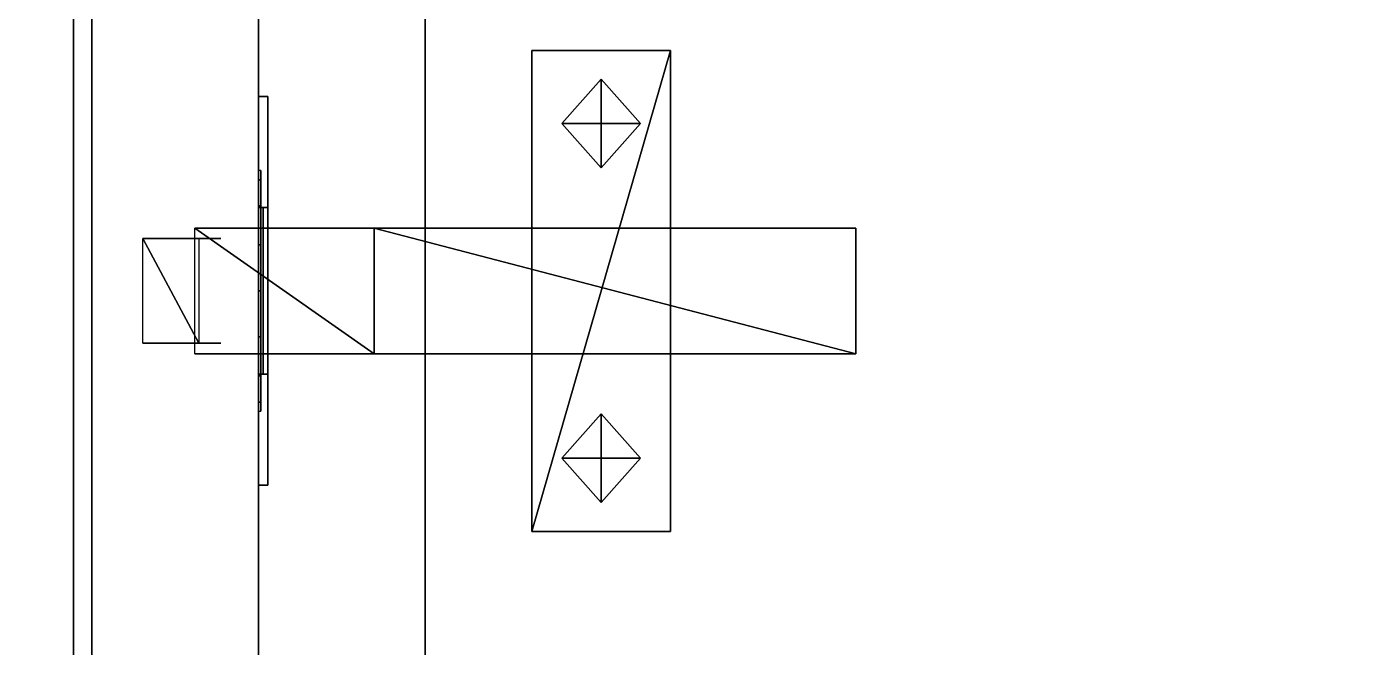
# Model space of a CAD drawing. Extents: x 0 to 4068, y -4475 to 0.
# Drawn here: x 1778 to 1922.7, y -2819 to -2752 of the extents above; entities that cross this region are included whole.
import ezdxf

# ---------------------------------------------------------------- set-up
doc = ezdxf.new("R2010")
doc.units = 0
for name, color, linetype in [('LAYER0', 7, 'CONTINUOUS'), ('LAYER102', 253, 'CONTINUOUS'), ('LAYER103', 28, 'CONTINUOUS'), ('LAYER104', 253, 'CONTINUOUS'), ('LAYER105', 253, 'CONTINUOUS'), ('LAYER107', 253, 'CONTINUOUS'), ('LAYER109', 253, 'CONTINUOUS'), ('LAYER12', 7, 'CONTINUOUS'), ('LAYER122', 45, 'CONTINUOUS'), ('LAYER124', 45, 'CONTINUOUS'), ('LAYER127', 45, 'CONTINUOUS'), ('LAYER128', 253, 'CONTINUOUS'), ('LAYER130', 253, 'CONTINUOUS'), ('LAYER132', 253, 'CONTINUOUS'), ('LAYER133', 253, 'CONTINUOUS'), ('LAYER17', 7, 'CONTINUOUS'), ('LAYER170', 7, 'CONTINUOUS'), ('LAYER175', 7, 'CONTINUOUS'), ('LAYER24', 2, 'CONTINUOUS'), ('LAYER31', 45, 'CONTINUOUS'), ('LAYER33', 45, 'CONTINUOUS'), ('LAYER36', 45, 'CONTINUOUS'), ('LAYER5', 7, 'CONTINUOUS')]:
    doc.layers.add(name, color=color, linetype=linetype)

msp = doc.modelspace()

# ---------------------------------------------------------------- linework, layer by layer
at = {"layer": 'LAYER0', "invisible_edges": 1}
for points in [[(4068, 0), (0, -4475), (0, 0), (4068, 0)], [(0, -4475), (4068, 0), (4068, -4475), (0, -4475)]]:
    msp.add_3dface(points, dxfattribs=at)
at = {"layer": 'LAYER102'}
for points in [[(1832.5, -2754.5, 2344.01), (1832.5, -2754.5, 2346), (1847.5, -2754.5, 2346), (1832.5, -2754.5, 2344.01)], [(1832.5, -2754.5, 2344.01), (1847.5, -2754.5, 2346), (1847.5, -2754.5, 2344.01), (1832.5, -2754.5, 2344.01)], [(1832.5, -2806.5, 2346), (1832.5, -2754.5, 2346), (1832.5, -2754.5, 2344.01), (1832.5, -2806.5, 2346)], [(1832.5, -2806.5, 2346), (1832.5, -2754.5, 2344.01), (1832.5, -2806.5, 2344.01), (1832.5, -2806.5, 2346)], [(1832.5, -2806.5, 2344.01), (1832.5, -2754.5, 2344.01), (1847.5, -2754.5, 2344.01), (1832.5, -2806.5, 2344.01)], [(1832.5, -2806.5, 2344.01), (1847.5, -2754.5, 2344.01), (1847.5, -2806.5, 2344.01), (1832.5, -2806.5, 2344.01)], [(1847.5, -2754.5, 2344.01), (1847.5, -2754.5, 2346), (1847.5, -2806.5, 2346), (1847.5, -2754.5, 2344.01)], [(1847.5, -2754.5, 2344.01), (1847.5, -2806.5, 2346), (1847.5, -2806.5, 2344.01), (1847.5, -2754.5, 2344.01)], [(1840, -2757.617, 2344.01), (1840, -2767.209, 2344.01), (1835.757, -2762.413, 2344.01), (1840, -2757.617, 2344.01)], [(1840, -2757.617, 2344.01), (1840, -2757.617, 2343.016), (1835.757, -2762.413, 2344.01), (1840, -2757.617, 2344.01)], [(1835.757, -2762.413, 2344.01), (1840, -2757.617, 2343.016), (1835.757, -2762.413, 2343.016), (1835.757, -2762.413, 2344.01)], [(1840, -2757.617, 2343.016), (1844.243, -2762.413, 2343.016), (1835.757, -2762.413, 2343.016), (1840, -2757.617, 2343.016)], [(1844.243, -2762.413, 2343.016), (1840, -2757.617, 2343.016), (1844.243, -2762.413, 2344.01), (1844.243, -2762.413, 2343.016)], [(1844.243, -2762.413, 2344.01), (1840, -2757.617, 2343.016), (1840, -2757.617, 2344.01), (1844.243, -2762.413, 2344.01)], [(1840, -2757.617, 2344.01), (1844.243, -2762.413, 2344.01), (1840, -2767.209, 2344.01), (1840, -2757.617, 2344.01)], [(1835.757, -2762.413, 2343.016), (1840, -2767.209, 2343.016), (1835.757, -2762.413, 2344.01), (1835.757, -2762.413, 2343.016)], [(1835.757, -2762.413, 2344.01), (1840, -2767.209, 2343.016), (1840, -2767.209, 2344.01), (1835.757, -2762.413, 2344.01)], [(1835.757, -2762.413, 2343.016), (1844.243, -2762.413, 2343.016), (1840, -2767.209, 2343.016), (1835.757, -2762.413, 2343.016)], [(1840, -2767.209, 2343.016), (1844.243, -2762.413, 2343.016), (1840, -2767.209, 2344.01), (1840, -2767.209, 2343.016)], [(1840, -2767.209, 2344.01), (1844.243, -2762.413, 2343.016), (1844.243, -2762.413, 2344.01), (1840, -2767.209, 2344.01)], [(1791.077, -2774.848, 2347.082), (1796.544, -2774.848, 2328.818), (1790.5, -2774.848, 2346.591), (1791.077, -2774.848, 2347.082)], [(1790.5, -2786.152, 2346.591), (1790.5, -2774.848, 2346.591), (1796.544, -2786.152, 2328.818), (1790.5, -2786.152, 2346.591)], [(1796.544, -2786.152, 2328.818), (1790.5, -2774.848, 2346.591), (1796.544, -2774.848, 2328.818), (1796.544, -2786.152, 2328.818)], [(1798.925, -2774.848, 2330.308), (1796.544, -2774.848, 2328.818), (1791.077, -2774.848, 2347.082), (1798.925, -2774.848, 2330.308)], [(1815.5, -2773.717, 2338.042), (1815.5, -2773.717, 2331.079), (1796.135, -2773.717, 2335.058), (1815.5, -2773.717, 2338.042)], [(1796.135, -2773.717, 2335.058), (1815.5, -2773.717, 2331.079), (1796.135, -2773.717, 2328.094), (1796.135, -2773.717, 2335.058)], [(1796.135, -2787.283, 2328.094), (1796.135, -2773.717, 2328.094), (1815.5, -2787.283, 2331.079), (1796.135, -2787.283, 2328.094)], [(1815.5, -2787.283, 2331.079), (1796.135, -2773.717, 2328.094), (1815.5, -2773.717, 2331.079), (1815.5, -2787.283, 2331.079)], [(1867.5, -2773.717, 2346), (1867.5, -2773.717, 2331.079), (1815.5, -2773.717, 2346), (1867.5, -2773.717, 2346)], [(1815.5, -2773.717, 2346), (1867.5, -2773.717, 2331.079), (1815.5, -2773.717, 2331.079), (1815.5, -2773.717, 2346)], [(1815.5, -2787.283, 2331.079), (1815.5, -2773.717, 2331.079), (1867.5, -2787.283, 2331.079), (1815.5, -2787.283, 2331.079)], [(1867.5, -2787.283, 2331.079), (1815.5, -2773.717, 2331.079), (1867.5, -2773.717, 2331.079), (1867.5, -2787.283, 2331.079)], [(1867.5, -2787.283, 2346), (1867.5, -2787.283, 2331.079), (1867.5, -2773.717, 2346), (1867.5, -2787.283, 2346)], [(1867.5, -2773.717, 2346), (1867.5, -2787.283, 2331.079), (1867.5, -2773.717, 2331.079), (1867.5, -2773.717, 2346)], [(1791.077, -2786.152, 2347.082), (1790.5, -2786.152, 2346.591), (1798.925, -2786.152, 2330.308), (1791.077, -2786.152, 2347.082)], [(1798.925, -2786.152, 2330.308), (1790.5, -2786.152, 2346.591), (1796.544, -2786.152, 2328.818), (1798.925, -2786.152, 2330.308)], [(1796.135, -2787.283, 2335.058), (1796.135, -2787.283, 2328.094), (1815.5, -2787.283, 2338.042), (1796.135, -2787.283, 2335.058)], [(1815.5, -2787.283, 2338.042), (1796.135, -2787.283, 2328.094), (1815.5, -2787.283, 2331.079), (1815.5, -2787.283, 2338.042)], [(1815.5, -2787.283, 2346), (1815.5, -2787.283, 2331.079), (1867.5, -2787.283, 2346), (1815.5, -2787.283, 2346)], [(1867.5, -2787.283, 2346), (1815.5, -2787.283, 2331.079), (1867.5, -2787.283, 2331.079), (1867.5, -2787.283, 2346)], [(1840, -2793.791, 2344.01), (1840, -2803.383, 2344.01), (1835.757, -2798.587, 2344.01), (1840, -2793.791, 2344.01)], [(1840, -2793.791, 2344.01), (1840, -2793.791, 2343.016), (1835.757, -2798.587, 2344.01), (1840, -2793.791, 2344.01)], [(1835.757, -2798.587, 2344.01), (1840, -2793.791, 2343.016), (1835.757, -2798.587, 2343.016), (1835.757, -2798.587, 2344.01)], [(1840, -2793.791, 2343.016), (1844.243, -2798.587, 2343.016), (1835.757, -2798.587, 2343.016), (1840, -2793.791, 2343.016)], [(1844.243, -2798.587, 2343.016), (1840, -2793.791, 2343.016), (1844.243, -2798.587, 2344.01), (1844.243, -2798.587, 2343.016)], [(1844.243, -2798.587, 2344.01), (1840, -2793.791, 2343.016), (1840, -2793.791, 2344.01), (1844.243, -2798.587, 2344.01)], [(1840, -2793.791, 2344.01), (1844.243, -2798.587, 2344.01), (1840, -2803.383, 2344.01), (1840, -2793.791, 2344.01)], [(1835.757, -2798.587, 2343.016), (1840, -2803.383, 2343.016), (1835.757, -2798.587, 2344.01), (1835.757, -2798.587, 2343.016)], [(1835.757, -2798.587, 2344.01), (1840, -2803.383, 2343.016), (1840, -2803.383, 2344.01), (1835.757, -2798.587, 2344.01)], [(1835.757, -2798.587, 2343.016), (1844.243, -2798.587, 2343.016), (1840, -2803.383, 2343.016), (1835.757, -2798.587, 2343.016)], [(1840, -2803.383, 2343.016), (1844.243, -2798.587, 2343.016), (1840, -2803.383, 2344.01), (1840, -2803.383, 2343.016)], [(1840, -2803.383, 2344.01), (1844.243, -2798.587, 2343.016), (1844.243, -2798.587, 2344.01), (1840, -2803.383, 2344.01)], [(1847.5, -2806.5, 2344.01), (1847.5, -2806.5, 2346), (1832.5, -2806.5, 2346), (1847.5, -2806.5, 2344.01)], [(1847.5, -2806.5, 2344.01), (1832.5, -2806.5, 2346), (1832.5, -2806.5, 2344.01), (1847.5, -2806.5, 2344.01)]]:
    msp.add_3dface(points, dxfattribs=at)
at = {"layer": 'LAYER103'}
for points, invisible_edges in [([(1803.5, -2775.183, 2345.709), (1803.5, -2786, 2345.5), (1803.5, -2789.5, 2341.5), (1803.5, -2771.5, 2341.5)], 5), ([(1803.5, -2771.5, 2341.5), (1803.5, -2789.5, 2341.5), (1803.5, -2789.5, 2328.5), (1803.5, -2771.5, 2328.5)], 1), ([(1803.5, -2775, 2352.5), (1803.5, -2786, 2352.5), (1803.5, -2786, 2345.5), (1803.5, -2775.183, 2345.709)], 4)]:
    msp.add_3dface(points, dxfattribs=dict(at, invisible_edges=invisible_edges))
at = {"layer": 'LAYER104', "invisible_edges": 1}
for points in [[(1803, -2880.5, 1909), (1803, -2129.5, 2362), (1803, -2880.5, 2362), (1803, -2880.5, 1909)], [(1803, -2129.5, 2362), (1803, -2880.5, 1909), (1803, -2129.5, 1909), (1803, -2129.5, 2362)]]:
    msp.add_3dface(points, dxfattribs=at)
at = {"layer": 'LAYER105', "invisible_edges": 1}
for points in [[(1785, -2880.5, 2362), (1803, -2129.5, 2362), (1785, -2129.5, 2362), (1785, -2880.5, 2362)], [(1803, -2129.5, 2362), (1785, -2880.5, 2362), (1803, -2880.5, 2362), (1803, -2129.5, 2362)]]:
    msp.add_3dface(points, dxfattribs=at)
at = {"layer": 'LAYER107', "invisible_edges": 1}
for points in [[(1803, -2880.5, 1909), (1785, -2129.5, 1909), (1803, -2129.5, 1909), (1803, -2880.5, 1909)], [(1785, -2129.5, 1909), (1803, -2880.5, 1909), (1785, -2880.5, 1909), (1785, -2129.5, 1909)]]:
    msp.add_3dface(points, dxfattribs=at)
at = {"layer": 'LAYER109', "invisible_edges": 1}
for points in [[(1785, -2129.5, 1909), (1785, -2880.5, 2362), (1785, -2129.5, 2362), (1785, -2129.5, 1909)], [(1785, -2880.5, 2362), (1785, -2129.5, 1909), (1785, -2880.5, 1909), (1785, -2880.5, 2362)]]:
    msp.add_3dface(points, dxfattribs=at)
at = {"layer": 'LAYER12'}
for points, invisible_edges in [([(1567, -2886, 873), (1627.02, -2076, 873), (2153, -2886, 873), (1567, -2886, 873)], 3), ([(2153, -2886, 873), (1627.02, -2076, 873), (2068, -2076, 873), (2153, -2886, 873)], 5)]:
    msp.add_3dface(points, dxfattribs=dict(at, invisible_edges=invisible_edges))
at = {"layer": 'LAYER122', "invisible_edges": 1}
for points in [[(2153, -2145.5, 1523), (1703, -2864.5, 1523), (2153, -2864.5, 1523), (2153, -2145.5, 1523)], [(1703, -2864.5, 1523), (2153, -2145.5, 1523), (1703, -2145.5, 1523), (1703, -2864.5, 1523)], [(2153, -2864.5, 1887), (1783, -2145.5, 1887), (2153, -2145.5, 1887), (2153, -2864.5, 1887)], [(1783, -2145.5, 1887), (2153, -2864.5, 1887), (1783, -2864.5, 1887), (1783, -2145.5, 1887)]]:
    msp.add_3dface(points, dxfattribs=at)
at = {"layer": 'LAYER124', "invisible_edges": 1}
for points in [[(1783, -2864.5, 1905), (1783, -2145.5, 1887), (1783, -2864.5, 1887), (1783, -2864.5, 1905)], [(1783, -2145.5, 1887), (1783, -2864.5, 1905), (1783, -2145.5, 1905), (1783, -2145.5, 1887)]]:
    msp.add_3dface(points, dxfattribs=at)
at = {"layer": 'LAYER127', "invisible_edges": 1}
for points in [[(1703, -2145.5, 1505), (2153, -2864.5, 1505), (1703, -2864.5, 1505), (1703, -2145.5, 1505)], [(2153, -2864.5, 1505), (1703, -2145.5, 1505), (2153, -2145.5, 1505), (2153, -2864.5, 1505)], [(1783, -2864.5, 1905), (2153, -2145.5, 1905), (1783, -2145.5, 1905), (1783, -2864.5, 1905)], [(2153, -2145.5, 1905), (1783, -2864.5, 1905), (2153, -2864.5, 1905), (2153, -2145.5, 1905)]]:
    msp.add_3dface(points, dxfattribs=at)
at = {"layer": 'LAYER128', "invisible_edges": 1}
for points in [[(1821, -2882.5, 2425), (1821, -527.5, 2365), (1821, -527.5, 2425), (1821, -2882.5, 2425)], [(1821, -527.5, 2365), (1821, -2882.5, 2425), (1821, -2882.5, 2365), (1821, -527.5, 2365)]]:
    msp.add_3dface(points, dxfattribs=at)
at = {"layer": 'LAYER130', "invisible_edges": 1}
for points in [[(1803, -2882.5, 2365), (1821, -527.5, 2365), (1821, -2882.5, 2365), (1803, -2882.5, 2365)], [(1821, -527.5, 2365), (1803, -2882.5, 2365), (1803, -527.5, 2365), (1821, -527.5, 2365)]]:
    msp.add_3dface(points, dxfattribs=at)
at = {"layer": 'LAYER132', "invisible_edges": 1}
for points in [[(1803, -527.5, 2425), (1821, -2882.5, 2425), (1821, -527.5, 2425), (1803, -527.5, 2425)], [(1821, -2882.5, 2425), (1803, -527.5, 2425), (1803, -2882.5, 2425), (1821, -2882.5, 2425)]]:
    msp.add_3dface(points, dxfattribs=at)
at = {"layer": 'LAYER133', "invisible_edges": 1}
for points in [[(1803, -2882.5, 2365), (1803, -527.5, 2425), (1803, -527.5, 2365), (1803, -2882.5, 2365)], [(1803, -527.5, 2425), (1803, -2882.5, 2365), (1803, -2882.5, 2425), (1803, -527.5, 2425)]]:
    msp.add_3dface(points, dxfattribs=at)
at = {"layer": 'LAYER17'}
for points, invisible_edges in [([(1627.02, -2076, 927), (1567, -2886, 927), (2153, -2886, 927), (1627.02, -2076, 927)], 5), ([(1627.02, -2076, 927), (2153, -2886, 927), (2068, -2076, 927), (1627.02, -2076, 927)], 3)]:
    msp.add_3dface(points, dxfattribs=dict(at, invisible_edges=invisible_edges))
at = {"layer": 'LAYER170', "invisible_edges": 1}
for points in [[(2117, -2847.5, 199.5), (1617, -2427.5, 199.5), (2117, -2427.5, 199.5), (2117, -2847.5, 199.5)], [(1617, -2427.5, 199.5), (2117, -2847.5, 199.5), (1617, -2847.5, 199.5), (1617, -2427.5, 199.5)], [(2117, -2847.5, 378.75), (1617, -2427.5, 378.75), (2117, -2427.5, 378.75), (2117, -2847.5, 378.75)], [(1617, -2427.5, 378.75), (2117, -2847.5, 378.75), (1617, -2847.5, 378.75), (1617, -2427.5, 378.75)], [(2117, -2847.5, 558), (1617, -2427.5, 558), (2117, -2427.5, 558), (2117, -2847.5, 558)], [(1617, -2427.5, 558), (2117, -2847.5, 558), (1617, -2847.5, 558), (1617, -2427.5, 558)], [(2117, -2847.5, 737.25), (1617, -2427.5, 737.25), (2117, -2427.5, 737.25), (2117, -2847.5, 737.25)], [(1617, -2427.5, 737.25), (2117, -2847.5, 737.25), (1617, -2847.5, 737.25), (1617, -2427.5, 737.25)]]:
    msp.add_3dface(points, dxfattribs=at)
at = {"layer": 'LAYER175', "invisible_edges": 1}
for points in [[(1617, -2847.5, 205.5), (2117, -2427.5, 205.5), (1617, -2427.5, 205.5), (1617, -2847.5, 205.5)], [(2117, -2427.5, 205.5), (1617, -2847.5, 205.5), (2117, -2847.5, 205.5), (2117, -2427.5, 205.5)], [(1617, -2847.5, 384.75), (2117, -2427.5, 384.75), (1617, -2427.5, 384.75), (1617, -2847.5, 384.75)], [(2117, -2427.5, 384.75), (1617, -2847.5, 384.75), (2117, -2847.5, 384.75), (2117, -2427.5, 384.75)], [(1617, -2847.5, 564), (2117, -2427.5, 564), (1617, -2427.5, 564), (1617, -2847.5, 564)], [(2117, -2427.5, 564), (1617, -2847.5, 564), (2117, -2847.5, 564), (2117, -2427.5, 564)], [(1617, -2847.5, 743.25), (2117, -2427.5, 743.25), (1617, -2427.5, 743.25), (1617, -2847.5, 743.25)], [(2117, -2427.5, 743.25), (1617, -2847.5, 743.25), (2117, -2847.5, 743.25), (2117, -2427.5, 743.25)]]:
    msp.add_3dface(points, dxfattribs=at)
at = {"layer": 'LAYER24'}
for points in [[(1803, -2771.5, 2341.5), (1803, -2759.5, 2341.5), (1803, -2771.5, 2341.5)], [(1804, -2759.5, 2323.5), (1803, -2759.5, 2323.5), (1804, -2759.5, 2323.5)], [(1803, -2801.5, 2323.5), (1803, -2759.5, 2323.5), (1804, -2759.5, 2323.5), (1804, -2801.5, 2323.5)], [(1804, -2771.5, 2341.5), (1803, -2771.5, 2341.5), (1803, -2759.5, 2341.5), (1804, -2759.5, 2341.5)], [(1804, -2759.5, 2341.5), (1803, -2759.5, 2341.5), (1803, -2759.5, 2323.5), (1804, -2759.5, 2323.5)], [(1803, -2801.5, 2323.5), (1803, -2801.5, 2341.5), (1803, -2759.5, 2341.5), (1803, -2759.5, 2323.5)], [(1804, -2759.5, 2323.5), (1804, -2759.5, 2341.5), (1804, -2759.5, 2341.5), (1804, -2759.5, 2323.5)], [(1803, -2789.5, 2328.5), (1803, -2771.5, 2328.5), (1803, -2789.5, 2328.5)], [(1804, -2789.5, 2328.5), (1803, -2789.5, 2328.5), (1803, -2771.5, 2328.5), (1804, -2771.5, 2328.5)], [(1804, -2771.5, 2328.5), (1803, -2771.5, 2328.5), (1803, -2771.5, 2341.5), (1804, -2771.5, 2341.5)], [(1803, -2789.5, 2341.5), (1803, -2801.5, 2341.5), (1803, -2789.5, 2341.5)], [(1804, -2789.5, 2328.5), (1803, -2789.5, 2328.5), (1803, -2789.5, 2341.5), (1804, -2789.5, 2341.5)], [(1804, -2789.5, 2341.5), (1803, -2789.5, 2341.5), (1803, -2801.5, 2341.5), (1804, -2801.5, 2341.5)], [(1804, -2801.5, 2341.5), (1803, -2801.5, 2341.5), (1803, -2801.5, 2323.5), (1804, -2801.5, 2323.5)], [(1804, -2801.5, 2323.5), (1804, -2801.5, 2341.5), (1804, -2801.5, 2341.5), (1804, -2801.5, 2323.5)]]:
    msp.add_3dface(points, dxfattribs=at)
for points, invisible_edges in [([(1804, -2759.5, 2323.5), (1804, -2801.5, 2323.5), (1804, -2789.5, 2328.5), (1804, -2771.5, 2328.5)], 10), ([(1804, -2759.5, 2323.5), (1804, -2771.5, 2328.5), (1804, -2771.5, 2341.5), (1804, -2759.5, 2341.5)], 1), ([(1803.25, -2768.49, 2346.475), (1803.25, -2767.5, 2341.5), (1803.25, -2771.5, 2341.5), (1803.25, -2775, 2345.5)], 8), ([(1803.25, -2771.308, 2350.692), (1803.25, -2768.49, 2346.475), (1803.25, -2775, 2345.5), (1803.25, -2775, 2349)], 10), ([(1803.25, -2775.525, 2353.51), (1803.25, -2771.308, 2350.692), (1803.25, -2775, 2349), (1803.25, -2775, 2352.5)], 10), ([(1803.25, -2780.5, 2354.5), (1803.25, -2775.525, 2353.51), (1803.25, -2775, 2352.5), (1803.25, -2780.5, 2352.5)], 10), ([(1803.25, -2785.475, 2353.51), (1803.25, -2780.5, 2354.5), (1803.25, -2780.5, 2352.5), (1803.25, -2786, 2352.5)], 10), ([(1803.25, -2789.692, 2350.692), (1803.25, -2785.475, 2353.51), (1803.25, -2786, 2352.5), (1803.25, -2786, 2349)], 10), ([(1803.25, -2793.5, 2341.5), (1803.25, -2792.51, 2346.475), (1803.25, -2786, 2345.5), (1803.25, -2789.5, 2341.5)], 2), ([(1803.25, -2792.51, 2346.475), (1803.25, -2789.692, 2350.692), (1803.25, -2786, 2349), (1803.25, -2786, 2345.5)], 10), ([(1804, -2801.5, 2323.5), (1804, -2789.5, 2328.5), (1804, -2789.5, 2341.5), (1804, -2801.5, 2341.5)], 1)]:
    msp.add_3dface(points, dxfattribs=dict(at, invisible_edges=invisible_edges))
at = {"layer": 'LAYER31', "invisible_edges": 1}
for points in [[(2153, -2145.5, 2364), (1803, -2864.5, 2364), (2153, -2864.5, 2364), (2153, -2145.5, 2364)], [(1803, -2864.5, 2364), (2153, -2145.5, 2364), (1803, -2145.5, 2364), (1803, -2864.5, 2364)], [(2153, -2864.5, 1906), (1803, -2145.5, 1906), (2153, -2145.5, 1906), (2153, -2864.5, 1906)], [(1803, -2145.5, 1906), (2153, -2864.5, 1906), (1803, -2864.5, 1906), (1803, -2145.5, 1906)], [(2153, -2864.5, 154), (1617, -2410.5, 154), (2153, -2410.5, 154), (2153, -2864.5, 154)], [(1617, -2410.5, 154), (2153, -2864.5, 154), (1617, -2864.5, 154), (1617, -2410.5, 154)]]:
    msp.add_3dface(points, dxfattribs=at)
at = {"layer": 'LAYER33', "invisible_edges": 1}
for points in [[(1803, -2145.5, 2346), (1803, -2864.5, 2364), (1803, -2145.5, 2364), (1803, -2145.5, 2346)], [(1803, -2864.5, 2364), (1803, -2145.5, 2346), (1803, -2864.5, 2346), (1803, -2864.5, 2364)], [(1803, -2864.5, 1924), (1803, -2145.5, 1906), (1803, -2864.5, 1906), (1803, -2864.5, 1924)], [(1803, -2145.5, 1906), (1803, -2864.5, 1924), (1803, -2145.5, 1924), (1803, -2145.5, 1906)]]:
    msp.add_3dface(points, dxfattribs=at)
at = {"layer": 'LAYER36', "invisible_edges": 1}
for points in [[(1803, -2145.5, 2346), (2153, -2864.5, 2346), (1803, -2864.5, 2346), (1803, -2145.5, 2346)], [(2153, -2864.5, 2346), (1803, -2145.5, 2346), (2153, -2145.5, 2346), (2153, -2864.5, 2346)], [(1803, -2864.5, 1924), (2153, -2145.5, 1924), (1803, -2145.5, 1924), (1803, -2864.5, 1924)], [(2153, -2145.5, 1924), (1803, -2864.5, 1924), (2153, -2864.5, 1924), (2153, -2145.5, 1924)], [(1617, -2864.5, 172), (2153, -2410.5, 172), (1617, -2410.5, 172), (1617, -2864.5, 172)], [(2153, -2410.5, 172), (1617, -2864.5, 172), (2153, -2864.5, 172), (2153, -2410.5, 172)]]:
    msp.add_3dface(points, dxfattribs=at)
at = {"layer": 'LAYER5', "invisible_edges": 1}
for points in [[(4068, -4475, 5), (0, 0, 5), (0, -4475, 5), (4068, -4475, 5)], [(0, 0, 5), (4068, -4475, 5), (4068, 0, 5), (0, 0, 5)]]:
    msp.add_3dface(points, dxfattribs=at)

# ---------------------------------------------------------------- meshes
at = {"layer": 'LAYER24'}
mesh = msp.add_polymesh((2, 9), dxfattribs=at)
for k, corner in enumerate([(1803.25, -2793.5, 2341.5), (1803.25, -2792.51, 2346.475), (1803.25, -2789.692, 2350.692), (1803.25, -2785.475, 2353.51), (1803.25, -2780.5, 2354.5), (1803.25, -2775.525, 2353.51), (1803.25, -2771.308, 2350.692), (1803.25, -2768.49, 2346.475), (1803.25, -2767.5, 2341.5), (1803, -2793.5, 2341.5), (1803, -2792.51, 2346.475), (1803, -2789.692, 2350.692), (1803, -2785.475, 2353.51), (1803, -2780.5, 2354.5), (1803, -2775.525, 2353.51), (1803, -2771.308, 2350.692), (1803, -2768.49, 2346.475), (1803, -2767.5, 2341.5)]):
    mesh.set_mesh_vertex(divmod(k, 9), corner)

doc.saveas('drawing.dxf')
